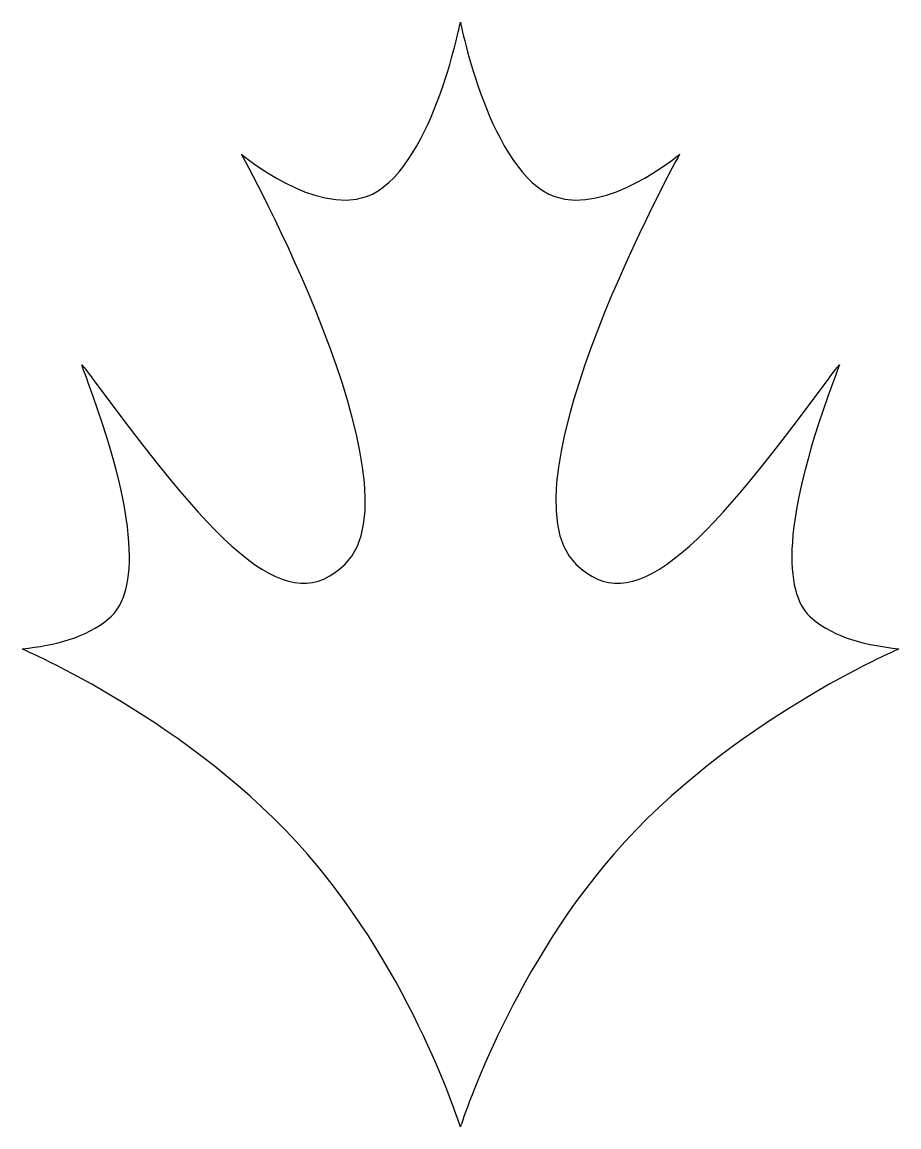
# Model space of a CAD drawing. Header units: centimetres. Extents: x -7.4 to 7.4, y -9.3 to 9.3.
import ezdxf

# ---------------------------------------------------------------- set-up
doc = ezdxf.new("R2010")
doc.units = ezdxf.units.CM
doc.header["$MEASUREMENT"] = 0
doc.layers.add('Camada 1', color=7, linetype='Continuous')

msp = doc.modelspace()

# ---------------------------------------------------------------- linework, layer by layer
at = {"layer": 'Camada 1'}
msp.add_open_spline([(-0.00134, -9.30069), (-0.00134, -9.30069), (0.80876, -6.74265), (2.58152, -4.70747), (2.58152, -4.70747), (4.52801, -2.46851), (7.38212, -1.25415), (7.38212, -1.25415), (7.38212, -1.25415), (6.8166, -1.18504), (6.31492, -1.07159), (5.91424, -0.73652), (5.91424, -0.73652), (5.49236, -0.38198), (5.32933, 0.68696), (6.27063, 3.22911), (6.27063, 3.22911), (6.34686, 3.43117), (6.38226, 3.53044), (6.38226, 3.53044), (6.38226, 3.53044), (6.38226, 3.53044), (6.26881, 3.39751), (6.19441, 3.29115), (6.19441, 3.29115), (3.99265, 0.27569), (2.87931, -0.73475), (1.9433, 0.17465), (1.9433, 0.17465), (0.59602, 1.48825), (3.69124, 7.07951), (3.69124, 7.07951), (3.69124, 7.07951), (3.65401, 7.04048), (2.46455, 6.05843), (1.58875, 6.36334), (1.58875, 6.36334), (0.50034, 6.75151), (-0.00134, 9.30069), (-0.00134, 9.30069), (-0.00134, 9.30069), (-0.00134, 9.30069), (-0.49857, 6.75151), (-1.58442, 6.36329), (-1.58442, 6.36329), (-2.46371, 6.05838), (-3.64791, 7.04046), (-3.68952, 7.07946), (-3.68952, 7.07946), (-3.68952, 7.07946), (-0.59612, 1.48821), (-1.9425, 0.1746), (-1.9425, 0.1746), (-2.87764, -0.7348), (-3.98561, 0.27564), (-6.18912, 3.2911), (-6.18912, 3.2911), (-6.26355, 3.39746), (-6.37793, 3.53039), (-6.37793, 3.53039), (-6.37793, 3.53039), (-6.37793, 3.53039), (-6.34335, 3.43112), (-6.268, 3.22906), (-6.268, 3.22906), (-5.32582, 0.68692), (-5.48711, -0.382), (-5.91346, -0.73657), (-5.91346, -0.73657), (-6.31586, -1.07162), (-6.81753, -1.18507), (-7.38215, -1.25418), (-7.38215, -1.25418), (-7.38215, -1.25418), (-4.52714, -2.46851), (-2.57713, -4.7075), (-2.57713, -4.7075), (-0.8044, -6.74267), (-0.00134, -9.30069), (-0.00134, -9.30069)], degree=3, knots=[0, 0, 0, 0, 0.04761905, 0.04761905, 0.04761905, 0.04761905, 0.0952381, 0.0952381, 0.0952381, 0.0952381, 0.14285714, 0.14285714, 0.14285714, 0.14285714, 0.19047619, 0.19047619, 0.19047619, 0.19047619, 0.23809524, 0.23809524, 0.23809524, 0.23809524, 0.28571429, 0.28571429, 0.28571429, 0.28571429, 0.33333333, 0.33333333, 0.33333333, 0.33333333, 0.38095238, 0.38095238, 0.38095238, 0.38095238, 0.42857143, 0.42857143, 0.42857143, 0.42857143, 0.47619048, 0.47619048, 0.47619048, 0.47619048, 0.52380952, 0.52380952, 0.52380952, 0.52380952, 0.57142857, 0.57142857, 0.57142857, 0.57142857, 0.61904762, 0.61904762, 0.61904762, 0.61904762, 0.66666667, 0.66666667, 0.66666667, 0.66666667, 0.71428571, 0.71428571, 0.71428571, 0.71428571, 0.76190476, 0.76190476, 0.76190476, 0.76190476, 0.80952381, 0.80952381, 0.80952381, 0.80952381, 0.85714286, 0.85714286, 0.85714286, 0.85714286, 0.9047619, 0.9047619, 0.9047619, 0.9047619, 1, 1, 1, 1], dxfattribs=at)

doc.saveas('drawing.dxf')
